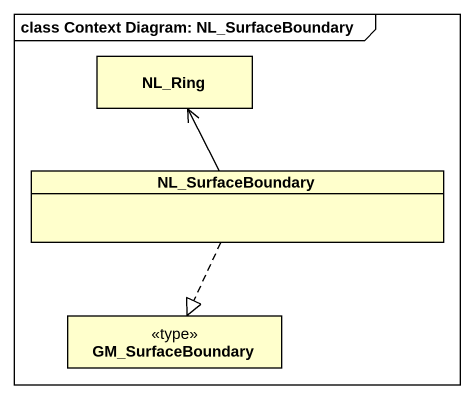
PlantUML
@startuml
mainframe class Context Diagram: NL_SurfaceBoundary
hide circle
hide empty members
class NL_Ring
class NL_SurfaceBoundary
class GM_SurfaceBoundary <<type>>
NL_SurfaceBoundary -up-> NL_Ring
NL_SurfaceBoundary ..|> GM_SurfaceBoundary
@enduml
